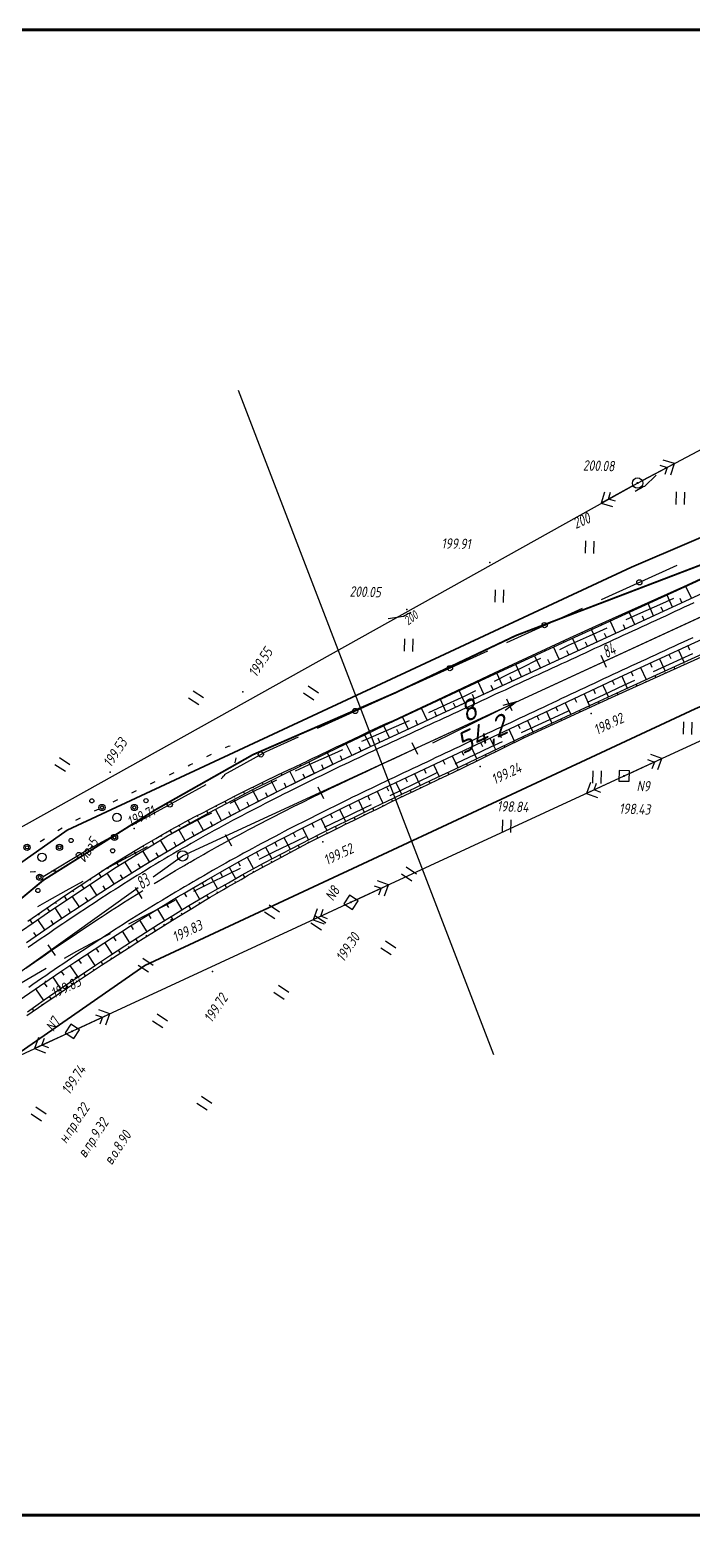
# Paper-space layout 'Лист1' of a CAD drawing. Header units: millimetres. Extents: x -631 to 409, y -3 to 286.
# Drawn here: x -461.5 to -334, y 0.6 to 286.5 of the extents above; entities that cross this region are included whole.
import ezdxf

# ---------------------------------------------------------------- set-up
doc = ezdxf.new("R2010")
doc.units = ezdxf.units.MM
doc.linetypes.add('CONTI', pattern=[0])
for name, color, linetype, lineweight in [('10', 1, 'Continuous', 35), ('КОПИЯ_ОСЬ_13_ОТКОСЫ', 7, 'Continuous', 30), ('КОПИЯ_ОСЬ_ГРАНИЦЫ_ПОЛОС', 7, 'Continuous', 30), ('ОСЬ_ВЕРХ_ПОКРЫТИЯ_ГРАНИЦЫ_ПОЛОС', 7, 'Continuous', 30), ('ОСЬ_ВЕРХ_ПОКРЫТИЯ_ОСЬ', 1, 'Continuous', 30), ('Уклоны ПЧ', 5, 'Continuous', 30)]:
    doc.layers.add(name, color=color, linetype=linetype, lineweight=lineweight)
for name, color, linetype in [('_Оформление', 7, 'Continuous'), ('_Ростелеком', 6, 'Continuous'), ('GOR_BDEFAULT', 212, 'CONTI'), ('NAD_MDEFAULT', 7, 'CONTI'), ('PI_OTDEFAULT', 172, 'CONTI'), ('PI_TTDEFAULT', 5, 'CONTI'), ('PLN_O', 7, 'CONTI'), ('SIT_LDEFAULT', 7, 'CONTI'), ('USLZNDEFAULT', 7, 'CONTI'), ('ZAPSKDEFAULT', 7, 'CONTI'), ('КОПИЯ_ОСЬ_ТАНГЕНСЫ', 1, 'Continuous'), ('ОСЬ_ВЕРХ_ПОКРЫТИЯ_ПИКЕТЫ', 1, 'Continuous')]:
    doc.layers.add(name, color=color, linetype=linetype)
doc.styles.add('eskd', font='isocpeur.ttf', dxfattribs={"width": 1.2, "height": 2})
doc.styles.add('SHRFT', font='isocpeui.ttf')
doc.styles.get("Standard").update_dxf_attribs({"font": 'isocpeui.ttf'})
doc.styles.add('ГОСТ', font='isocpeur.ttf', dxfattribs={"height": 4})
doc.linetypes.add('Связь', pattern='A,12.5,[130,ltypeshp.shx,S=1,R=-30,X=0,Y=0.9],1,[130,ltypeshp.shx,S=1,R=-30,X=0,Y=0.9],1,[130,ltypeshp.shx,S=1,R=-30,X=0,Y=0.9],4.5', length=19)

# ---------------------------------------------------------------- blocks, each defined once
blk = doc.blocks.new('BL_2011')
at = {"color": 0}
for p, q in [((0, 0), (0, 2.4)), ((1.6, 0), (1.6, 2.4))]:
    blk.add_line(p, q, dxfattribs=at)
blk = doc.blocks.new('BL_27')
at = {"color": 0}
for p, q in [((1, 1), (-1, 1)), ((-1, 1), (-1, -1)), ((1, -1), (1, 1)), ((-1, -1), (1, -1))]:
    blk.add_line(p, q, dxfattribs=at)
blk.add_circle((0, 0), 0.1, dxfattribs=at)
blk = doc.blocks.new('BL_26')
at = {"color": 0}
for radius in [1, 0.1]:
    blk.add_circle((0, 0), radius, dxfattribs=at)
blk = doc.blocks.new('BL_2010')
at = {"color": 0}
for centre, radius in [((0, 5.78), 0.4), ((0, 3.46), 0.6), ((0, 3.46), 0.3), ((0, 0), 0.8), ((-5.78, -2.88), 0.4), ((-3.46, -1.74), 0.6), ((-3.46, -1.74), 0.3), ((3.46, -1.74), 0.6), ((3.46, -1.74), 0.3), ((5.78, -2.88), 0.4)]:
    blk.add_circle(centre, radius, dxfattribs=at)
blk = doc.blocks.new('Стрелка')
at = {"layer": 'Уклоны ПЧ', "ltscale": 2}
for points in [[(-0.02, -0.05), (-0.02, 17.97)], [(-0.02, -0.05), (-0.58, 2.62)], [(-0.02, -0.05), (0.53, 2.62)]]:
    blk.add_lwpolyline(points, dxfattribs=at)

psp = doc.layouts.new('Лист1')

# ---------------------------------------------------------------- linework, layer by layer
at = {"linetype": 'Continuous'}
psp.add_line((-421.36, 217.09), (-372.27, 89.24), dxfattribs=at)
at = {"layer": '10'}
for points in [[(-92.37, 258.43), (-170.38, 249.03), (-226.68, 234.41), (-242.31, 227.91), (-240.32, 222.54), (-285.42, 203.07), (-319.07, 188.56), (-323.09, 192.71), (-345.73, 183.06), (-454.27, 132.44), (-502.54, 98.35), (-496.17, 91.76), (-522.51, 73.93), (-531.79, 66.03), (-540.25, 58.84), (-582.85, 36.58), (-595.47, 25.73), (-599.68, 15.14)], [(358.59, 198.79), (260.03, 220.95), (172.12, 231.93), (84.45, 235.37), (-3.92, 238.51), (-96.69, 237.8), (-169.26, 228.22), (-179.86, 225.38), (-179.86, 225.38), (-219.76, 204.92), (-333.48, 155.76), (-439.31, 106.41), (-511.15, 56.46), (-555.55, 25.63), (-567.6, 12.84)], [(-567.6, 12.84), (-555.55, 25.63), (-511.15, 56.46), (-439.31, 106.41), (-333.48, 155.76), (-219.76, 204.92), (-179.86, 225.38), (-179.86, 225.38), (-169.26, 228.22), (-96.69, 237.8), (-3.92, 238.51), (84.45, 235.37), (172.12, 231.93), (260.03, 220.95), (358.59, 198.79)], [(-599.68, 15.14), (-595.47, 25.73), (-582.85, 36.58), (-540.25, 58.84), (-531.79, 66.03), (-522.51, 73.93), (-496.17, 91.76), (-502.54, 98.35), (-454.27, 132.44), (-345.73, 183.06)]]:
    psp.add_lwpolyline(points, dxfattribs=at)
at = {"layer": '_Оформление', "lineweight": 70, "ltscale": 200}
psp.add_lwpolyline([(409.25, 286.47), (-630.97, 286.47), (-630.97, 0.59), (409.25, 0.59)], close=True, dxfattribs=at)
at = {"layer": '_Ростелеком', "color": 5, "linetype": 'Связь', "const_width": 0.35}
psp.add_lwpolyline([(-104.02, 254.56), (-126.94, 251.99), (-153.92, 247.62), (-162.7, 246.06), (-198.28, 238.08), (-198.28, 238.08), (-240.32, 222.54), (-281.7, 204.68), (-319.07, 188.56), (-367.97, 169.88), (-391.2, 158.85), (-418.54, 146.96), (-437.37, 136.31), (-458.85, 122.81), (-496.17, 91.76), (-525.48, 71.05), (-540.25, 58.84)], dxfattribs=at)
at = {"layer": 'GOR_BDEFAULT', "color": 212, "elevation": 200, "flags": 128}
for points in [[(-340.96, 200.76), (-343.24, 198.59), (-343.44, 198.48), (-343.64, 198.38), (-343.86, 198.28), (-344.09, 198.15), (-344.36, 197.99), (-344.68, 197.81), (-345.02, 197.61)], [(-388.15, 174.35), (-388.29, 174.28), (-388.44, 174.21), (-388.57, 174.14), (-388.74, 174.04), (-388.96, 173.9), (-389.24, 173.73), (-389.58, 173.53), (-392.51, 173.08)]]:
    psp.add_lwpolyline(points, dxfattribs=at)
at = {"layer": 'PI_TTDEFAULT', "color": 5}
for p in [(-344.54, 199.24, 200.08), (-372.95, 183.94, 199.91), (-388.93, 174.89, 200.06), (-420.46, 159.03, 199.55), (-353.48, 154.91, 198.92), (-445.97, 143.61, 199.53), (-374.83, 144.69, 199.24), (-441.38, 132.76, 199.71), (-405.07, 130.19, 199.52), (-399.69, 118.56, 199.3), (-434.29, 115.17, 199.83), (-458.41, 103.29, 199.83), (-426.29, 105.27, 199.72), (-453.29, 93.74, 199.74)]:
    psp.add_point(p, dxfattribs=at)
at = {"layer": 'PLN_O'}
for p, q in [((-351.49, 176.84), (-336.92, 183.44)), ((-369.7, 168.58), (-355.13, 175.19)), ((-387.92, 160.32), (-373.35, 166.93)), ((-406.13, 152.07), (-391.56, 158.67)), ((-415.97, 147.6), (-409.78, 150.41)), ((-424.02, 143.15), (-415.96, 147.59)), ((-441.54, 133.5), (-427.52, 141.22)), ((-450.61, 128.51), (-445.04, 131.57)), ((-458.86, 123.51), (-450.61, 128.51))]:
    psp.add_line(p, q, dxfattribs=at)
for centre in [(-344.2, 180.14), (-362.42, 171.89), (-380.63, 163.63), (-398.85, 155.37), (-417.02, 147.01), (-434.53, 137.36), (-452.02, 127.66)]:
    psp.add_circle(centre, 0.5, dxfattribs=at)
at = {"layer": 'SIT_LDEFAULT', "color": 7}
for p, q in [((-344.54, 199.24), (-326.09, 209.01)), ((-343.66, 199.71), (-337.47, 202.98)), ((-337.47, 202.98), (-339.64, 203.65)), ((-338.14, 200.81), (-337.47, 202.98)), ((-340.24, 202.65), (-338.88, 202.24)), ((-338.88, 202.24), (-339.31, 200.88)), ((-519.2, 101.73), (-344.54, 199.24)), ((-345.42, 198.75), (-351.53, 195.34)), ((-350.91, 197.51), (-351.53, 195.34)), ((-350.13, 196.11), (-349.74, 197.48)), ((-351.53, 195.34), (-349.35, 194.72)), ((-348.77, 195.73), (-350.13, 196.11)), ((-344.49, 174), (-339.71, 176.12)), ((-339.71, 176.12), (-337.59, 177.06)), ((-346.74, 173), (-344.49, 174)), ((-357.82, 168.01), (-353.79, 169.83)), ((-353.79, 169.83), (-350.38, 171.36)), ((-359.49, 167.23), (-357.82, 168.01)), ((-347.12, 142.87), (-294.45, 167.17)), ((-334, 166.34), (-338.44, 164.3)), ((-369.41, 162.45), (-366.64, 163.82)), ((-366.64, 163.82), (-363.88, 165.19)), ((-363.88, 165.19), (-363.12, 165.55)), ((-338.44, 164.3), (-341.53, 162.88)), ((-372.07, 161.11), (-369.41, 162.45)), ((-347.24, 160.25), (-351.18, 158.42)), ((-345.16, 161.21), (-347.24, 160.25)), ((-380.5, 157), (-377.71, 158.32)), ((-377.71, 158.32), (-375.66, 159.32)), ((-351.18, 158.42), (-354.24, 157.02)), ((-384.72, 155.11), (-383.76, 155.53)), ((-383.76, 155.53), (-380.5, 157)), ((-357.87, 155.34), (-360.68, 154.04)), ((-397.27, 149.69), (-392.39, 151.8)), ((-392.39, 151.8), (-388.39, 153.52)), ((-363.74, 152.64), (-366.78, 151.23)), ((-360.68, 154.04), (-363.74, 152.64)), ((-423.2, 148.61), (-422.89, 148.69)), ((-397.57, 149.56), (-397.27, 149.69)), ((-370.58, 149.46), (-372.86, 148.38)), ((-366.78, 151.23), (-366.96, 151.14)), ((-427.41, 146.59), (-426.63, 146.99)), ((-426.63, 147), (-426.53, 147.05)), ((-423.82, 148.35), (-423.21, 148.62)), ((-421.87, 145.97), (-421.99, 145.49)), ((-421.84, 146.33), (-421.87, 145.97)), ((-407, 145.39), (-402.22, 147.52)), ((-402.22, 147.52), (-401.24, 147.95)), ((-375.9, 146.94), (-379.3, 145.31)), ((-372.86, 148.38), (-375.9, 146.94)), ((-346.21, 143.28), (-339.85, 146.22)), ((-342.63, 146.04), (-341.31, 145.55)), ((-339.85, 146.22), (-341.97, 147)), ((-340.63, 144.1), (-339.85, 146.22)), ((-434.6, 143.09), (-433.7, 143.52)), ((-431, 144.82), (-430.64, 144.99)), ((-430.64, 144.99), (-430.11, 145.26)), ((-423.96, 143.04), (-424.36, 142.63)), ((-421.99, 145.49), (-422.07, 145.36)), ((-410.35, 143.83), (-407, 145.39)), ((-383.29, 143.38), (-387.72, 141.24)), ((-383.21, 143.42), (-383.29, 143.38)), ((-379.3, 145.31), (-379.61, 145.16)), ((-341.31, 145.55), (-341.8, 144.22)), ((-438.22, 141.36), (-437.32, 141.79)), ((-424.35, 142.62), (-424.65, 142.32)), ((-419.66, 139.29), (-415.5, 141.36)), ((-415.5, 141.36), (-413.96, 142.11)), ((-399.69, 118.56), (-347.12, 142.87)), ((-387.72, 141.24), (-392.21, 139.06)), ((-348.02, 142.45), (-354.38, 139.51)), ((-353.6, 141.63), (-354.38, 139.51)), ((-352.92, 140.18), (-352.43, 141.51)), ((-351.6, 139.69), (-352.92, 140.18)), ((-445.42, 137.88), (-444.52, 138.32)), ((-441.82, 139.63), (-440.92, 140.06)), ((-422.91, 137.64), (-419.66, 139.29)), ((-395.82, 137.31), (-397.14, 136.66)), ((-354.38, 139.51), (-352.25, 138.73)), ((-452.6, 134.34), (-451.71, 134.8)), ((-449.02, 136.13), (-448.13, 136.57)), ((-431.94, 132.94), (-427.9, 135.04)), ((-427.91, 135.06), (-426.46, 135.8)), ((-401.77, 134.43), (-404.8, 132.94)), ((-397.14, 136.66), (-401.76, 134.41)), ((-456.07, 132.38), (-455.23, 132.89)), ((-435.31, 131.15), (-431.94, 132.94)), ((-459.46, 130.25), (-459.12, 130.48)), ((-459.12, 130.48), (-458.62, 130.79)), ((-443.37, 126.85), (-439.66, 128.83)), ((-439.66, 128.83), (-438.84, 129.27)), ((-410.27, 130.26), (-414.55, 128.19)), ((-408.39, 131.17), (-410.27, 130.26)), ((-447.08, 124.87), (-443.37, 126.85)), ((-414.55, 128.19), (-417.39, 126.81)), ((-460.55, 124.4), (-461.37, 124.38)), ((-460.36, 124.41), (-460.55, 124.4)), ((-456.74, 124.54), (-457.36, 124.51)), ((-456.37, 124.55), (-456.74, 124.54)), ((-447.66, 124.55), (-447.08, 124.87)), ((-423.11, 124.04), (-427.25, 122)), ((-420.99, 125.07), (-423.11, 124.04)), ((-458.14, 118.77), (-454.47, 120.83)), ((-454.47, 120.83), (-451.18, 122.64)), ((-427.25, 122), (-429.97, 120.66)), ((-398.78, 118.98), (-392.43, 121.92)), ((-395.21, 121.74), (-393.88, 121.25)), ((-392.43, 121.92), (-394.56, 122.7)), ((-393.88, 121.25), (-394.37, 119.92)), ((-393.21, 119.79), (-392.43, 121.92)), ((-459.9, 117.76), (-458.14, 118.77)), ((-453.29, 93.74), (-399.69, 118.56)), ((-434.88, 118.19), (-438.41, 116.4)), ((-433.55, 118.88), (-434.89, 118.21)), ((-400.6, 118.15), (-406.95, 115.21)), ((-406.17, 117.32), (-406.95, 115.21)), ((-441.95, 114.59), (-442.46, 114.34)), ((-438.41, 116.4), (-441.95, 114.59)), ((-406.95, 115.21), (-404.83, 114.42)), ((-405.5, 115.87), (-405.01, 117.21)), ((-404.17, 115.39), (-405.5, 115.87)), ((-446, 112.5), (-448.99, 110.93)), ((-452.48, 109.06), (-454.82, 107.77)), ((-448.99, 110.93), (-452.48, 109.06)), ((-458.29, 105.8), (-459.4, 105.18)), ((-459.4, 105.18), (-463.11, 102.99)), ((-446.03, 97.1), (-448.15, 97.89)), ((-452.38, 94.16), (-446.03, 97.1)), ((-448.81, 96.91), (-447.48, 96.43)), ((-447.48, 96.43), (-447.97, 95.1)), ((-446.8, 94.98), (-446.03, 97.1)), ((-517.55, 64.15), (-453.29, 93.74)), ((-454.2, 93.32), (-460.56, 90.4)), ((-459.77, 92.52), (-460.56, 90.4)), ((-459.11, 91.06), (-458.61, 92.4)), ((-460.56, 90.4), (-458.43, 89.61)), ((-457.78, 90.57), (-459.11, 91.06))]:
    psp.add_line(p, q, dxfattribs=at)
at = {"layer": 'КОПИЯ_ОСЬ_13_ОТКОСЫ'}
for points in [[(-463.03, 113.06), (-460.79, 114.62), (-458.05, 116.51), (-454.7, 118.79), (-451.33, 121.04), (-449.5, 122.25), (-444.81, 125.29), (-441.21, 127.54), (-438.1, 129.45), (-434.96, 131.33), (-431.68, 133.21), (-426.77, 135.92), (-424.97, 136.88), (-423.63, 137.59), (-418.67, 140.17), (-414.14, 142.45), (-412.33, 143.35), (-409.6, 144.69), (-408.24, 145.35), (-404.39, 147.24), (-400.53, 149.11), (-396.9, 150.85), (-393.27, 152.57), (-388.73, 154.7), (-371.95, 162.51), (-357.47, 169.19), (-317.95, 187.27)], [(-463.03, 113.06), (-460.79, 114.62), (-458.05, 116.51), (-454.7, 118.79), (-451.33, 121.04), (-449.5, 122.25), (-444.81, 125.29), (-441.21, 127.54), (-438.1, 129.45), (-434.96, 131.33), (-431.68, 133.21), (-426.77, 135.92), (-424.97, 136.88), (-423.63, 137.59), (-418.67, 140.17), (-414.14, 142.45), (-412.33, 143.35), (-409.6, 144.69), (-408.24, 145.35), (-404.39, 147.24), (-400.53, 149.11), (-396.9, 150.85), (-393.27, 152.57), (-388.73, 154.7), (-371.95, 162.51), (-357.47, 169.19), (-317.95, 187.27)], [(-462.1, 110.84), (-455.87, 115.1), (-450.42, 118.73), (-447.81, 120.43), (-445.2, 122.12), (-442.56, 123.78), (-439.91, 125.42), (-437.32, 127), (-434.71, 128.55), (-431.7, 130.3), (-428.67, 132.01), (-426.02, 133.48), (-423.35, 134.92), (-418.43, 137.52), (-413.04, 140.27), (-409.66, 141.95), (-406.27, 143.61), (-403.55, 144.92), (-400.38, 146.44), (-396.75, 148.15), (-391.75, 150.49), (-378.74, 156.5), (-316.92, 185.02)], [(-461.85, 114.91), (-458.31, 117.36), (-454.76, 119.79), (-451.95, 121.67), (-449.12, 123.54), (-447.85, 124.38), (-446.99, 124.93), (-445.26, 126.01), (-441.21, 128.52), (-439.9, 129.31), (-439.02, 129.83), (-437.24, 130.85), (-435.91, 131.61), (-435.32, 131.94), (-434.24, 132.54), (-432.45, 133.52), (-431.55, 134.01), (-429.75, 134.98), (-427.94, 135.93), (-427.04, 136.41), (-424.77, 137.58), (-423.87, 138.04), (-422.05, 138.97), (-419.78, 140.11), (-417.5, 141.23), (-416.13, 141.9), (-413.85, 143), (-411.56, 144.09), (-410.65, 144.52), (-408.82, 145.39), (-408.36, 145.6), (-407.91, 145.83), (-407, 146.27), (-406.09, 146.71), (-403.37, 148.03), (-402.46, 148.46), (-401.54, 148.89), (-397.91, 150.62), (-396.08, 151.46), (-393.35, 152.74), (-392.44, 153.16), (-391.52, 153.57), (-386.07, 156.1), (-384.24, 156.92), (-372.04, 162.7), (-357.59, 169.45), (-352.53, 171.73), (-335.66, 179.32), (-330.74, 181.55)], [(-337.82, 175.38), (-338.88, 177.69)], [(-338.8, 177.91), (-338.77, 177.86)], [(-336.97, 178.73), (-336.91, 178.59)], [(-334.18, 177.06), (-335.24, 179.35)], [(-335.15, 179.56), (-335.13, 179.51)], [(-346.09, 174.63), (-346.06, 174.56)], [(-344.27, 175.45), (-344.18, 175.27)], [(-341.45, 173.7), (-342.52, 176.03)], [(-342.44, 176.27), (-342.42, 176.21)], [(-340.62, 177.09), (-340.55, 176.93)], [(-339.63, 174.54), (-339.99, 175.32)], [(-336, 176.22), (-336.36, 176.99)], [(-464.7, 98.86), (-461.43, 101.13), (-457.74, 103.67), (-455.27, 105.35), (-452.8, 107.01), (-449.09, 109.48), (-445.35, 111.92), (-443.97, 112.82), (-442.3, 113.88), (-439.51, 115.63), (-436.7, 117.36), (-435.44, 118.13), (-434.17, 118.89), (-432.9, 119.65), (-431.63, 120.4), (-430.35, 121.15), (-427.48, 122.81), (-425.78, 123.8), (-424.92, 124.29), (-421.05, 126.46), (-416.71, 128.82), (-414.96, 129.75), (-413.65, 130.44), (-411.89, 131.35), (-409.69, 132.49), (-407.92, 133.39), (-406.6, 134.06), (-403.93, 135.39), (-401.26, 136.71), (-398.58, 138.02), (-395.9, 139.32), (-393.2, 140.61), (-387.8, 143.18), (-347.99, 161.88), (-326.28, 171.9)], [(-351.56, 172.17), (-351.46, 171.94)], [(-348.71, 170.35), (-349.79, 172.7)], [(-349.74, 172.99), (-349.7, 172.91)], [(-347.92, 173.81), (-347.82, 173.6)], [(-346.9, 171.19), (-347.26, 171.97)], [(-345.08, 172.03), (-346.16, 174.36)], [(-343.26, 172.87), (-343.62, 173.64)], [(-462.02, 96.78), (-458.74, 99.02), (-454.22, 102.07), (-450.94, 104.27), (-447.64, 106.44), (-442.55, 109.74), (-440.89, 110.8), (-439.65, 111.58), (-437.99, 112.63), (-434.52, 114.77), (-433.69, 115.29), (-432.86, 115.8), (-430.31, 117.38), (-427.73, 118.94), (-426.73, 119.54), (-425.89, 120.03), (-424.21, 121.02), (-423.37, 121.52), (-420.82, 122.97), (-419.97, 123.46), (-419.55, 123.7), (-416.98, 125.12), (-415.69, 125.83), (-412.23, 127.69), (-411.36, 128.15), (-407.88, 129.98), (-407, 130.43), (-406.12, 130.88), (-405.24, 131.33), (-403.48, 132.2), (-401.71, 133.09), (-400.83, 133.53), (-399.05, 134.39), (-397.27, 135.27), (-396.38, 135.71), (-394.59, 136.57), (-393.7, 137), (-391.92, 137.87), (-389.22, 139.15), (-387.43, 140.02), (-384.73, 141.3), (-382.93, 142.16), (-381.13, 143.02), (-378.43, 144.32), (-366.31, 150.27), (-351.81, 156.93), (-348.13, 158.61), (-346.76, 159.23), (-323.15, 169.87)], [(-461.92, 97.51), (-458.66, 99.77), (-455.39, 102.02), (-448.84, 106.45), (-446.09, 108.26), (-441.69, 111.13), (-439.2, 112.73), (-436.7, 114.32), (-433.94, 116.03), (-431.17, 117.72), (-427.58, 119.84), (-425.81, 120.87), (-423.26, 122.33), (-420.7, 123.77), (-416.4, 126.12), (-411.18, 128.87), (-405.47, 131.79), (-403.26, 132.89), (-400.6, 134.2), (-398.38, 135.29), (-395.26, 136.81), (-389.88, 139.38), (-384.24, 142.04), (-378.61, 144.72), (-366.44, 150.55), (-351.95, 157.23), (-346.91, 159.56), (-325.18, 169.49)], [(-461.92, 97.51), (-458.66, 99.77), (-455.39, 102.02), (-448.84, 106.45), (-446.09, 108.26), (-441.69, 111.13), (-439.2, 112.73), (-436.7, 114.32), (-433.94, 116.03), (-431.17, 117.72), (-427.58, 119.84), (-425.81, 120.87), (-423.26, 122.33), (-420.7, 123.77), (-416.4, 126.12), (-411.18, 128.87), (-405.47, 131.79), (-403.26, 132.89), (-400.6, 134.2), (-398.38, 135.29), (-395.26, 136.81), (-389.88, 139.38), (-384.24, 142.04), (-378.61, 144.72), (-366.44, 150.55), (-351.95, 157.23), (-346.91, 159.56), (-325.18, 169.49)], [(-358.85, 168.86), (-358.73, 168.61)], [(-355.98, 167), (-357.07, 169.37)], [(-357.03, 169.7), (-356.99, 169.62)], [(-355.21, 170.52), (-355.1, 170.27)], [(-352.34, 168.68), (-353.43, 171.04)], [(-353.39, 171.35), (-353.35, 171.26)], [(-350.53, 169.52), (-350.89, 170.3)], [(-363.24, 163.65), (-364.34, 166.02)], [(-364.28, 166.32), (-364.25, 166.25)], [(-362.47, 167.17), (-362.36, 166.93)], [(-359.61, 165.33), (-360.7, 167.7)], [(-360.66, 168.02), (-360.62, 167.94)], [(-357.79, 166.16), (-358.16, 166.95)], [(-354.16, 167.84), (-354.53, 168.63)], [(-338.52, 166.25), (-338.16, 165.47)], [(-336.7, 167.09), (-335.61, 164.72)], [(-334.89, 167.93), (-334.53, 167.14)], [(-369.72, 163.79), (-369.63, 163.58)], [(-366.87, 161.97), (-367.97, 164.35)], [(-367.91, 164.63), (-367.88, 164.57)], [(-366.1, 165.48), (-365.99, 165.26)], [(-365.06, 162.81), (-365.42, 163.6)], [(-361.42, 164.49), (-361.79, 165.28)], [(-343.97, 163.74), (-342.89, 161.4)], [(-342.15, 164.57), (-341.79, 163.8)], [(-340.34, 165.41), (-339.25, 163.06)], [(-337.35, 163.47), (-337.52, 163.85)], [(-335.53, 164.29), (-335.59, 164.42)], [(-376.96, 160.38), (-376.88, 160.22)], [(-374.14, 158.62), (-375.23, 160.99)], [(-375.15, 161.23), (-375.13, 161.18)], [(-373.34, 162.09), (-373.26, 161.9)], [(-372.32, 159.46), (-372.68, 160.25)], [(-370.5, 160.3), (-371.6, 162.67)], [(-371.53, 162.94), (-371.51, 162.88)], [(-368.69, 161.14), (-369.05, 161.93)], [(-351.22, 160.36), (-350.14, 158.06)], [(-349.41, 161.21), (-349.05, 160.45)], [(-347.6, 162.06), (-346.53, 159.74)], [(-345.78, 162.9), (-345.43, 162.12)], [(-344.65, 160.19), (-344.8, 160.53)], [(-342.82, 161.01), (-342.87, 161.12)], [(-341, 161.83), (-341.16, 162.19)], [(-339.18, 162.65), (-339.23, 162.77)], [(-381.4, 155.27), (-382.48, 157.61)], [(-382.38, 157.81), (-382.36, 157.77)], [(-380.57, 158.66), (-380.51, 158.53)], [(-377.77, 156.95), (-378.85, 159.3)], [(-378.76, 159.52), (-378.74, 159.47)], [(-375.95, 157.79), (-376.31, 158.57)], [(-356.65, 157.81), (-356.3, 157.06)], [(-354.84, 158.66), (-353.77, 156.39)], [(-353.03, 159.51), (-352.68, 158.75)], [(-350.11, 157.71), (-350.16, 157.81)], [(-348.29, 158.54), (-348.44, 158.85)], [(-346.47, 159.36), (-346.52, 159.47)], [(-389.64, 154.45), (-389.62, 154.39)], [(-387.82, 155.28), (-387.76, 155.15)], [(-385.03, 153.59), (-386.11, 155.92)], [(-386.01, 156.12), (-385.99, 156.08)], [(-384.19, 156.95), (-384.14, 156.84)], [(-383.22, 154.43), (-383.57, 155.21)], [(-379.59, 156.11), (-379.95, 156.89)], [(-363.89, 154.41), (-363.55, 153.68)], [(-362.08, 155.26), (-361.04, 153.04)], [(-360.27, 156.11), (-359.93, 155.37)], [(-358.46, 156.96), (-357.41, 154.71)], [(-357.38, 154.37), (-357.43, 154.47)], [(-355.56, 155.21), (-355.7, 155.5)], [(-353.75, 156.04), (-353.79, 156.14)], [(-351.93, 156.88), (-352.07, 157.17)], [(-395.09, 151.93), (-395, 151.75)], [(-392.29, 150.23), (-393.36, 152.53)], [(-393.27, 152.77), (-393.25, 152.72)], [(-391.45, 153.61), (-391.39, 153.46)], [(-390.48, 151.07), (-390.83, 151.84)], [(-388.66, 151.91), (-389.73, 154.23)], [(-386.85, 152.75), (-387.2, 153.52)], [(-369.32, 151.86), (-368.29, 149.66)], [(-367.51, 152.71), (-367.17, 151.98)], [(-365.7, 153.56), (-364.67, 151.36)], [(-362.83, 151.87), (-362.96, 152.15)], [(-361.02, 152.7), (-361.06, 152.8)], [(-359.2, 153.54), (-359.33, 153.83)], [(-399.53, 146.84), (-400.6, 149.08)], [(-400.52, 149.38), (-400.48, 149.3)], [(-398.71, 150.24), (-398.61, 150.03)], [(-395.92, 148.54), (-396.98, 150.81)], [(-396.9, 151.08), (-396.87, 151.02)], [(-394.1, 149.39), (-394.46, 150.14)], [(-374.75, 149.31), (-374.4, 148.56)], [(-372.94, 150.16), (-371.9, 147.94)], [(-371.13, 151.01), (-370.79, 150.27)], [(-370.06, 148.43), (-370.21, 148.75)], [(-368.26, 149.31), (-368.31, 149.42)], [(-366.47, 150.19), (-366.6, 150.47)], [(-364.65, 151.03), (-364.69, 151.13)], [(-407.73, 145.92), (-407.69, 145.83)], [(-405.93, 146.79), (-405.81, 146.54)], [(-403.15, 145.12), (-404.2, 147.33)], [(-404.13, 147.66), (-404.09, 147.58)], [(-402.33, 148.52), (-402.22, 148.3)], [(-401.34, 145.98), (-401.69, 146.72)], [(-397.73, 147.69), (-398.08, 148.44)], [(-382, 145.9), (-381.64, 145.14)], [(-380.18, 146.75), (-379.12, 144.48)], [(-378.37, 147.6), (-378.02, 146.85)], [(-376.56, 148.46), (-375.51, 146.21)], [(-375.44, 145.78), (-375.51, 145.91)], [(-373.65, 146.67), (-373.82, 147.02)], [(-371.85, 147.55), (-371.91, 147.67)], [(-413.15, 143.34), (-413, 143.02)], [(-410.34, 141.61), (-411.42, 143.8)], [(-411.34, 144.2), (-411.29, 144.09)], [(-409.53, 145.05), (-409.4, 144.78)], [(-408.55, 142.5), (-408.9, 143.23)], [(-406.75, 143.38), (-407.81, 145.56)], [(-404.95, 144.25), (-405.3, 144.98)], [(-387.43, 143.35), (-386.34, 141.05)], [(-385.62, 144.2), (-385.25, 143.43)], [(-383.81, 145.05), (-382.73, 142.76)], [(-380.84, 143.16), (-381.03, 143.57)], [(-379.03, 144.02), (-379.1, 144.16)], [(-377.24, 144.9), (-377.43, 145.29)], [(-417.48, 138), (-418.6, 140.21)], [(-418.54, 140.71), (-418.47, 140.58)], [(-416.75, 141.6), (-416.57, 141.23)], [(-413.92, 139.82), (-415.03, 142.01)], [(-414.95, 142.47), (-414.89, 142.35)], [(-412.13, 140.72), (-412.49, 141.46)], [(-392.85, 140.78), (-392.48, 140.01)], [(-391.04, 141.64), (-389.95, 139.35)], [(-389.23, 142.5), (-388.87, 141.73)], [(-388.06, 139.71), (-388.26, 140.14)], [(-386.25, 140.58), (-386.32, 140.72)], [(-384.45, 141.44), (-384.65, 141.85)], [(-382.64, 142.3), (-382.71, 142.44)], [(-423.91, 138.02), (-423.67, 137.57)], [(-421.02, 136.15), (-422.18, 138.35)], [(-422.12, 138.93), (-422.05, 138.78)], [(-420.33, 139.83), (-420.13, 139.41)], [(-419.25, 137.08), (-419.64, 137.82)], [(-415.7, 138.91), (-416.07, 139.65)], [(-400.05, 137.3), (-399.68, 136.54)], [(-398.25, 138.18), (-397.15, 135.89)], [(-396.45, 139.05), (-396.08, 138.29)], [(-394.65, 139.92), (-393.55, 137.62)], [(-393.47, 137.11), (-393.54, 137.26)], [(-391.67, 137.99), (-391.87, 138.42)], [(-389.86, 138.85), (-389.93, 138.99)], [(-428.06, 132.35), (-429.28, 134.53)], [(-429.23, 135.25), (-429.13, 135.07)], [(-427.46, 136.19), (-427.19, 135.68)], [(-424.56, 134.27), (-425.74, 136.47)], [(-425.68, 137.11), (-425.6, 136.94)], [(-422.79, 135.22), (-423.18, 135.95)], [(-405.43, 134.64), (-404.29, 132.37)], [(-403.64, 135.53), (-403.26, 134.78)], [(-401.85, 136.42), (-400.72, 134.15)], [(-398.86, 134.49), (-399.09, 134.95)], [(-397.07, 135.37), (-397.14, 135.53)], [(-395.27, 136.24), (-395.48, 136.7)], [(-434.5, 132.4), (-434.16, 131.79)], [(-431.55, 130.38), (-432.8, 132.57)], [(-432.75, 133.36), (-432.64, 133.15)], [(-430.99, 134.31), (-430.69, 133.75)], [(-429.81, 131.37), (-430.22, 132.1)], [(-426.31, 133.32), (-426.71, 134.05)], [(-410.78, 131.93), (-410.39, 131.18)], [(-409, 132.84), (-407.85, 130.57)], [(-407.22, 133.74), (-406.83, 132.99)], [(-404.24, 131.82), (-404.31, 131.98)], [(-402.45, 132.72), (-402.68, 133.18)], [(-400.66, 133.61), (-400.73, 133.77)], [(-439.71, 129.42), (-439.58, 129.18)], [(-437.98, 130.42), (-437.6, 129.76)], [(-435, 128.38), (-436.29, 130.54)], [(-436.25, 131.42), (-436.12, 131.19)], [(-433.28, 129.38), (-433.7, 130.11)], [(-416.09, 129.14), (-414.9, 126.91)], [(-414.33, 130.08), (-413.93, 129.33)], [(-412.56, 131.01), (-411.38, 128.76)], [(-409.58, 129.09), (-409.82, 129.56)], [(-407.8, 130.02), (-407.89, 130.17)], [(-406.02, 130.93), (-406.26, 131.39)], [(-444.83, 126.28), (-444.38, 125.55)], [(-441.84, 124.23), (-443.15, 126.33)], [(-443.13, 127.33), (-442.98, 127.09)], [(-441.42, 128.38), (-440.99, 127.68)], [(-440.14, 125.28), (-440.58, 125.98)], [(-438.44, 126.32), (-439.73, 128.46)], [(-436.72, 127.35), (-437.15, 128.07)], [(-421.37, 126.28), (-420.96, 125.55)], [(-419.61, 127.24), (-418.41, 125.02)], [(-417.85, 128.19), (-417.45, 127.45)], [(-416.63, 125.31), (-416.91, 125.83)], [(-414.87, 126.27), (-414.97, 126.44)], [(-413.11, 127.22), (-413.38, 127.71)], [(-411.35, 128.16), (-411.43, 128.33)], [(-449.88, 123.04), (-449.72, 122.8)], [(-448.21, 124.14), (-447.72, 123.4)], [(-445.23, 122.09), (-446.55, 124.16)], [(-446.52, 125.22), (-446.37, 124.97)], [(-443.54, 123.16), (-443.98, 123.86)], [(-426.59, 123.33), (-425.33, 121.15)], [(-424.86, 124.32), (-424.44, 123.59)], [(-423.11, 125.3), (-421.88, 123.11)], [(-420.12, 123.37), (-420.43, 123.91)], [(-418.38, 124.34), (-418.48, 124.53)], [(-453.21, 120.83), (-453.05, 120.59)], [(-451.55, 121.94), (-451.07, 121.22)], [(-448.59, 119.93), (-449.92, 121.97)], [(-446.91, 121.01), (-447.35, 121.7)], [(-431.78, 120.31), (-431.34, 119.58)], [(-430.05, 121.32), (-428.78, 119.13)], [(-428.32, 122.32), (-427.9, 121.59)], [(-425.32, 120.37), (-425.44, 120.57)], [(-423.6, 121.38), (-423.93, 121.95)], [(-421.86, 122.38), (-421.97, 122.57)], [(-458.17, 117.46), (-457.69, 116.76)], [(-455.26, 115.51), (-456.59, 117.5)], [(-456.52, 118.59), (-456.36, 118.35)], [(-454.87, 119.71), (-454.39, 119)], [(-453.6, 116.62), (-454.04, 117.28)], [(-451.93, 117.73), (-453.28, 119.74)], [(-450.27, 118.83), (-450.71, 119.51)], [(-436.92, 117.23), (-435.57, 115.02)], [(-435.21, 118.27), (-434.77, 117.53)], [(-433.5, 119.29), (-432.19, 117.1)], [(-430.47, 117.28), (-430.85, 117.91)], [(-428.76, 118.32), (-428.88, 118.53)], [(-427.04, 119.35), (-427.39, 119.95)], [(-461.46, 115.18), (-460.98, 114.49)], [(-458.56, 113.25), (-459.91, 115.22)], [(-459.82, 116.32), (-459.66, 116.09)], [(-456.91, 114.38), (-457.36, 115.04)], [(-440.33, 115.12), (-438.93, 112.9)], [(-438.63, 116.18), (-438.17, 115.44)], [(-433.87, 115.18), (-434.27, 115.83)], [(-432.17, 116.24), (-432.3, 116.45)], [(-460.21, 112.12), (-460.66, 112.77)], [(-445.39, 111.9), (-444.9, 111.16)], [(-443.71, 112.98), (-442.28, 110.75)], [(-442.02, 114.06), (-441.55, 113.31)], [(-440.66, 110.95), (-441.04, 111.55)], [(-438.97, 112.02), (-439.09, 112.22)], [(-437.27, 113.07), (-437.66, 113.71)], [(-435.57, 114.13), (-435.7, 114.34)], [(-448.74, 109.72), (-448.25, 108.97)], [(-447.06, 110.81), (-445.61, 108.58)], [(-444.02, 108.78), (-444.4, 109.37)], [(-442.34, 109.87), (-442.47, 110.06)], [(-453.73, 106.39), (-452.23, 104.16)], [(-452.07, 107.5), (-451.57, 106.76)], [(-450.41, 108.61), (-448.93, 106.39)], [(-447.38, 106.61), (-447.74, 107.17)], [(-445.7, 107.7), (-445.82, 107.88)], [(-458.69, 103.01), (-458.18, 102.27)], [(-457.04, 104.14), (-455.53, 101.92)], [(-455.39, 105.27), (-454.88, 104.53)], [(-452.39, 103.3), (-452.5, 103.47)], [(-450.72, 104.41), (-451.07, 104.94)], [(-449.05, 105.51), (-449.17, 105.69)], [(-460.34, 101.88), (-458.81, 99.66)], [(-457.36, 99.95), (-457.69, 100.44)], [(-455.7, 101.07), (-455.81, 101.23)], [(-454.05, 102.19), (-454.39, 102.7)], [(-460.67, 97.7), (-460.98, 98.16)], [(-459.02, 98.83), (-459.12, 98.98)]]:
    psp.add_lwpolyline(points, dxfattribs=at)
at = {"layer": 'КОПИЯ_ОСЬ_ГРАНИЦЫ_ПОЛОС'}
psp.add_lwpolyline([(-333.75, 176.16), (-334.66, 175.74), (-335.56, 175.32), (-336.47, 174.91), (-337.38, 174.49), (-338.28, 174.07), (-339.19, 173.65), (-340.1, 173.23), (-341.01, 172.81), (-341.91, 172.39), (-342.82, 171.97), (-343.73, 171.56), (-344.64, 171.14), (-345.54, 170.72), (-346.45, 170.3), (-347.36, 169.88), (-348.26, 169.46), (-349.17, 169.04), (-350.08, 168.63), (-350.99, 168.21), (-351.89, 167.79), (-352.8, 167.37), (-353.71, 166.95), (-354.62, 166.53), (-355.52, 166.11), (-356.43, 165.69), (-357.34, 165.28), (-358.24, 164.86), (-359.15, 164.44), (-360.06, 164.02), (-360.97, 163.6), (-361.87, 163.18), (-362.78, 162.76), (-363.69, 162.34), (-364.6, 161.93), (-365.5, 161.51), (-366.41, 161.09), (-367.32, 160.67), (-368.22, 160.25), (-369.13, 159.83), (-370.04, 159.41), (-370.95, 158.99), (-371.85, 158.58), (-372.76, 158.16), (-373.67, 157.74), (-374.58, 157.32), (-375.48, 156.9), (-376.39, 156.48), (-377.3, 156.06), (-378.2, 155.65), (-379.11, 155.23), (-380.02, 154.81), (-380.93, 154.39), (-381.83, 153.97), (-382.74, 153.55), (-383.65, 153.13), (-384.56, 152.71), (-385.46, 152.3), (-386.37, 151.88), (-387.28, 151.46), (-388.19, 151.04), (-389.09, 150.62), (-390, 150.19), (-390.91, 149.77), (-391.82, 149.35), (-392.73, 148.93), (-393.63, 148.51), (-394.54, 148.08), (-395.45, 147.66), (-396.35, 147.23), (-397.26, 146.8), (-398.17, 146.38), (-399.07, 145.95), (-399.98, 145.52), (-400.89, 145.09), (-401.79, 144.66), (-402.7, 144.22), (-403.6, 143.79), (-404.5, 143.35), (-405.41, 142.92), (-406.31, 142.48), (-407.21, 142.04), (-408.12, 141.6), (-409.02, 141.15), (-409.92, 140.71), (-410.82, 140.26), (-411.72, 139.81), (-412.62, 139.36), (-413.51, 138.91), (-414.41, 138.46), (-415.31, 138), (-416.2, 137.54), (-417.1, 137.08), (-417.99, 136.62), (-418.88, 136.16), (-419.78, 135.69), (-420.67, 135.22), (-421.56, 134.75), (-422.44, 134.27), (-423.33, 133.8), (-424.22, 133.32), (-425.1, 132.84), (-425.99, 132.35), (-426.87, 131.87), (-427.75, 131.38), (-428.63, 130.89), (-429.51, 130.39), (-430.39, 129.89), (-431.27, 129.39), (-432.14, 128.89), (-433.01, 128.38), (-433.88, 127.87), (-434.75, 127.36), (-435.62, 126.85), (-436.49, 126.33), (-437.35, 125.81), (-438.21, 125.29), (-439.07, 124.76), (-439.93, 124.23), (-440.79, 123.7), (-441.65, 123.17), (-442.5, 122.64), (-443.35, 122.1), (-444.2, 121.56), (-445.05, 121.02), (-445.9, 120.48), (-446.75, 119.93), (-447.59, 119.39), (-448.43, 118.84), (-449.28, 118.29), (-450.12, 117.74), (-450.96, 117.18), (-451.79, 116.63), (-452.63, 116.07), (-453.47, 115.51), (-454.3, 114.95), (-455.13, 114.39), (-455.97, 113.83), (-456.8, 113.26), (-457.63, 112.7), (-458.45, 112.13), (-459.28, 111.56), (-460.11, 110.99), (-460.93, 110.42), (-461.76, 109.85)], dxfattribs=at)
at = {"layer": 'КОПИЯ_ОСЬ_ТАНГЕНСЫ'}
for p, q in [((-432.05, 127.49), (-259.97, 206.91)), ((-437.72, 123.45), (-432.05, 127.49)), ((-592.68, 12.84), (-440.58, 121.41))]:
    psp.add_line(p, q, dxfattribs=at)
psp.add_circle((-432.05, 127.49), 1, dxfattribs=at)
at = {"layer": 'ОСЬ_ВЕРХ_ПОКРЫТИЯ_ГРАНИЦЫ_ПОЛОС'}
for points in [[(-462.1, 110.84), (-455.87, 115.1), (-450.42, 118.73), (-447.81, 120.43), (-445.2, 122.12), (-442.35, 123.91), (-439.48, 125.69), (-436.88, 127.26), (-434.27, 128.81), (-431.92, 130.17), (-429.56, 131.52), (-426.9, 132.99), (-424.24, 134.45), (-419.33, 137.05), (-413.94, 139.81), (-407.63, 142.95), (-404.91, 144.27), (-402.19, 145.57), (-399.02, 147.08), (-394.93, 149), (-389.02, 151.75), (-316.92, 185.02)], [(-464.7, 98.86), (-461.43, 101.13), (-457.74, 103.67), (-455.27, 105.35), (-452.8, 107.01), (-449.09, 109.48), (-445.35, 111.92), (-443.97, 112.82), (-442.3, 113.88), (-439.51, 115.63), (-436.7, 117.36), (-435.44, 118.13), (-434.17, 118.89), (-432.9, 119.65), (-431.63, 120.4), (-430.35, 121.15), (-427.48, 122.81), (-425.78, 123.8), (-424.92, 124.29), (-421.05, 126.46), (-416.71, 128.82), (-414.96, 129.75), (-413.65, 130.44), (-411.89, 131.35), (-409.69, 132.49), (-407.92, 133.39), (-406.6, 134.06), (-403.93, 135.39), (-401.26, 136.71), (-398.58, 138.02), (-395.9, 139.32), (-393.2, 140.61), (-387.8, 143.18), (-347.99, 161.88), (-326.28, 171.9)], [(-333.94, 169.47), (-334.84, 169.05), (-335.75, 168.63), (-336.65, 168.21), (-337.55, 167.8), (-338.46, 167.38), (-339.36, 166.96), (-340.27, 166.55), (-341.17, 166.13), (-342.08, 165.71), (-342.98, 165.29), (-343.88, 164.88), (-344.79, 164.46), (-345.69, 164.04), (-346.6, 163.62), (-347.5, 163.21), (-348.4, 162.79), (-349.3, 162.37), (-350.19, 161.95), (-351.09, 161.53), (-351.99, 161.11), (-352.88, 160.69), (-353.78, 160.27), (-354.67, 159.85), (-355.57, 159.43), (-356.46, 159.01), (-357.36, 158.59), (-358.25, 158.17), (-359.15, 157.75), (-360.04, 157.32), (-360.94, 156.9), (-361.83, 156.48), (-362.73, 156.06), (-363.62, 155.64), (-364.52, 155.22), (-365.41, 154.8), (-366.31, 154.38), (-367.2, 153.96), (-368.1, 153.54), (-368.99, 153.12), (-369.89, 152.7), (-370.79, 152.28), (-371.68, 151.86), (-372.58, 151.44), (-373.47, 151.02), (-374.37, 150.6), (-375.26, 150.18), (-376.16, 149.76), (-377.05, 149.34), (-377.95, 148.92), (-378.84, 148.5), (-379.74, 148.08), (-380.63, 147.66), (-381.53, 147.23), (-382.42, 146.81), (-383.32, 146.39), (-384.21, 145.97), (-385.11, 145.55), (-386, 145.13), (-386.89, 144.71), (-387.79, 144.29), (-388.68, 143.87), (-389.57, 143.45), (-390.46, 143.02), (-391.35, 142.6), (-392.24, 142.18), (-393.13, 141.75), (-394.02, 141.33), (-394.91, 140.9), (-395.8, 140.47), (-396.69, 140.05), (-397.58, 139.62), (-398.46, 139.19), (-399.35, 138.76), (-400.23, 138.33), (-401.12, 137.89), (-402, 137.46), (-402.88, 137.02), (-403.77, 136.59), (-404.65, 136.15), (-405.53, 135.71), (-406.41, 135.27), (-407.28, 134.83), (-408.16, 134.39), (-409.04, 133.94), (-409.91, 133.5), (-410.79, 133.05), (-411.66, 132.6), (-412.53, 132.15), (-413.4, 131.69), (-414.27, 131.24), (-415.14, 130.78), (-416.01, 130.32), (-416.87, 129.86), (-417.74, 129.4), (-418.6, 128.94), (-419.46, 128.47), (-420.32, 128), (-421.18, 127.53), (-422.03, 127.05), (-422.89, 126.58), (-423.74, 126.1), (-424.6, 125.62), (-425.45, 125.14), (-426.3, 124.65), (-427.14, 124.16), (-427.99, 123.67), (-428.83, 123.18), (-429.42, 122.84), (-430, 122.5), (-430.85, 122.01), (-431.71, 121.51), (-432.56, 121.01), (-433.41, 120.51), (-434.26, 120.01), (-435.1, 119.5), (-435.95, 118.99), (-436.8, 118.48), (-437.64, 117.96), (-438.48, 117.45), (-439.32, 116.93), (-440.16, 116.4), (-441, 115.88), (-441.84, 115.35), (-442.68, 114.83), (-443.51, 114.29), (-444.35, 113.76), (-445.18, 113.23), (-446.01, 112.69), (-446.84, 112.15), (-447.67, 111.61), (-448.5, 111.07), (-449.33, 110.52), (-450.16, 109.98), (-450.99, 109.43), (-451.81, 108.88), (-452.64, 108.33), (-453.46, 107.78), (-454.28, 107.22), (-455.11, 106.67), (-455.93, 106.11), (-456.75, 105.55), (-457.57, 104.99), (-458.39, 104.43), (-459.21, 103.87), (-460.03, 103.31), (-460.85, 102.74), (-461.67, 102.18)]]:
    psp.add_lwpolyline(points, dxfattribs=at)
at = {"layer": 'ОСЬ_ВЕРХ_ПОКРЫТИЯ_ОСЬ'}
psp.add_lwpolyline([(-437.51, 122.2), (-436.77, 122.65), (-435.93, 123.16), (-435.09, 123.67), (-434.25, 124.17), (-433.41, 124.67), (-432.56, 125.17), (-431.71, 125.67), (-431.71, 125.67, -0.001043), (-430.63, 126.3), (-430.63, 126.3), (-429.78, 126.79), (-428.93, 127.27), (-428.07, 127.76), (-427.22, 128.24), (-426.36, 128.72), (-425.5, 129.2), (-424.64, 129.67), (-423.78, 130.14), (-422.92, 130.61), (-422.05, 131.08), (-421.19, 131.54), (-420.32, 132.01), (-419.45, 132.47), (-418.58, 132.93), (-417.71, 133.38), (-416.84, 133.84), (-415.97, 134.29), (-415.1, 134.74), (-414.22, 135.18), (-413.35, 135.63), (-412.47, 136.07), (-410.72, 136.96), (-408.96, 137.83), (-407.2, 138.7), (-405.44, 139.57), (-403.67, 140.43), (-401.9, 141.28), (-400.13, 142.13), (-398.35, 142.97), (-396.58, 143.81), (-393.91, 145.06), (-391.24, 146.31), (-387.68, 147.97), (-381.44, 150.85), (-381.44, 150.85), (-327.96, 175.53)], format="xyb", dxfattribs=at)
psp.add_lwpolyline([(-462.19, 105.9), (-460.58, 107.02), (-458.96, 108.14), (-457.35, 109.25), (-455.73, 110.36), (-454.1, 111.47), (-452.47, 112.57), (-450.84, 113.66), (-449.2, 114.74), (-448.38, 115.29), (-447.56, 115.82), (-446.74, 116.36), (-445.92, 116.9), (-445.09, 117.43), (-444.27, 117.96), (-443.44, 118.49), (-442.61, 119.02), (-441.78, 119.54), (-440.95, 120.07), (-440.12, 120.59), (-439.69, 120.85)], dxfattribs=at)
at = {"layer": 'ОСЬ_ВЕРХ_ПОКРЫТИЯ_ПИКЕТЫ'}
for p, q in [((-350.5, 163.75), (-351.55, 166.02)), ((-350.5, 163.75), (-351.55, 166.02)), ((-368.66, 155.37), (-369.71, 157.64)), ((-386.82, 146.99), (-387.87, 149.26)), ((-404.87, 138.45), (-405.97, 140.7)), ((-422.62, 129.35), (-423.81, 131.55)), ((-439.82, 119.3), (-441.15, 121.42)), ((-439.82, 119.3), (-441.15, 121.42)), ((-456.48, 108.33), (-457.89, 110.39))]:
    psp.add_line(p, q, dxfattribs=at)

# ---------------------------------------------------------------- block references
at = {"layer": 'USLZNDEFAULT', "color": 7}
for name, p, rotation in [('BL_26', (-344.54, 199.24), 358.4120607792389), ('BL_2010', (-444.7, 134.88), 56.41206077923889), ('BL_27', (-347.12, 142.87), 358.4120607792389), ('BL_2010', (-459.1, 127.23), 56.41206077923889), ('BL_27', (-399.69, 118.56), 56.41206077923889), ('BL_27', (-453.29, 93.74), 56.41206077923889)]:
    psp.add_blockref(name, p, dxfattribs=dict(at, rotation=rotation))
at = {"layer": 'ZAPSKDEFAULT', "color": 7}
for p, rotation in [((-337.14, 195.14), 358.4120607792389), ((-354.55, 185.72), 358.4120607792389), ((-371.96, 176.3), 358.4120607792389), ((-389.38, 166.88), 358.4120607792389), ((-406.79, 157.46), 56.41206077923889), ((-428.93, 156.54), 56.41206077923889), ((-335.71, 150.89), 358.4120607792389), ((-454.61, 143.7), 56.41206077923889), ((-353.12, 141.47), 358.4120607792389), ((-370.54, 132.05), 358.4120607792389), ((-387.95, 122.63), 56.41206077923889), ((-414.32, 115.35), 56.41206077923889), ((-405.37, 113.21), 56.41206077923889), ((-391.91, 108.42), 56.41206077923889), ((-438.6, 105.09), 56.41206077923889), ((-412.53, 99.86), 56.41206077923889), ((-435.87, 94.37), 56.41206077923889), ((-427.33, 78.53), 56.41206077923889), ((-459.2, 76.47), 56.41206077923889)]:
    psp.add_blockref('BL_2011', p, dxfattribs=dict(at, rotation=rotation))
at = {"layer": 'Уклоны ПЧ', "rotation": 116.259756312411}
psp.add_blockref('Стрелка', (-367.89, 157.12), dxfattribs=at)

# ---------------------------------------------------------------- texts
at = {"layer": 'GOR_BDEFAULT', "color": 212, "style": 'SHRFT', "width": 0.75}
for height, rotation, p in [(2.126, 23.3249, (-356.42, 190.38, 200)), (1.722, 37.1555, (-388.68, 171.79, 200))]:
    psp.add_text('200', height=height, rotation=rotation, dxfattribs=at).set_placement(p)
at = {"layer": 'NAD_MDEFAULT', "color": 7, "style": 'eskd', "oblique": 10, "width": 0.8}
for s, rotation, p in [('N9', 358.1429, (-344.73, 139.96)), ('198.84', 358.1429, (-371.59, 136.07)), ('198.43', 358.1429, (-348.08, 135.61)), ('ива5', 56.4121, (-450.84, 126.1)), ('N8', 56.4121, (-403.12, 118.66)), ('N7', 56.4121, (-456.86, 93.5)), ('н.пр.8.22', 56.4121, (-454.45, 72.01)), ('в.пр.9.32', 56.4121, (-450.76, 69.25)), ('в.о.8.90', 56.4121, (-445.7, 67.87))]:
    psp.add_text(s, height=2, rotation=rotation, dxfattribs=at).set_placement(p)
at = {"layer": 'PI_OTDEFAULT', "color": 172, "style": 'eskd', "oblique": 10, "width": 0.8}
for s, rotation, p in [('200.08', 358.4121, (-355.06, 201.65)), ('199.91', 358.4121, (-382.26, 186.65)), ('200.05', 358.4121, (-399.94, 177.39)), ('199.55', 56.4121, (-417.89, 161.74)), ('198.92', 25.4121, (-352.33, 150.72)), ('199.53', 56.4121, (-445.84, 144.37)), ('199.24', 25.4121, (-372.02, 141.18)), ('199.71', 25.4121, (-442.11, 133.03)), ('199.52', 25.4121, (-404.29, 125.65)), ('199.83', 25.4121, (-433.4, 110.86)), ('199.30', 56.4121, (-401.06, 106.94)), ('199.83', 25.4121, (-456.76, 100.03)), ('199.72', 56.4121, (-426.46, 95.24)), ('199.74', 56.4121, (-453.83, 81.39))]:
    psp.add_text(s, height=2, rotation=rotation, dxfattribs=at).set_placement(p)
at = {"layer": 'ОСЬ_ВЕРХ_ПОКРЫТИЯ_ПИКЕТЫ', "width": 0.6}
for s, rotation, p in [('84', 24.7731, (-350.56, 165.47)), ('83', 32.0397, (-439.94, 120.93))]:
    psp.add_text(s, height=2.5, rotation=rotation, dxfattribs=at).set_placement(p)
at = {"layer": 'Уклоны ПЧ', "style": 'ГОСТ', "oblique": 15}
for s, p in [('8', (-377.65, 153.01)), ('54,2', (-378.26, 146.98))]:
    psp.add_text(s, height=4, rotation=25.0963, dxfattribs=at).set_placement(p)

doc.saveas('drawing.dxf')
